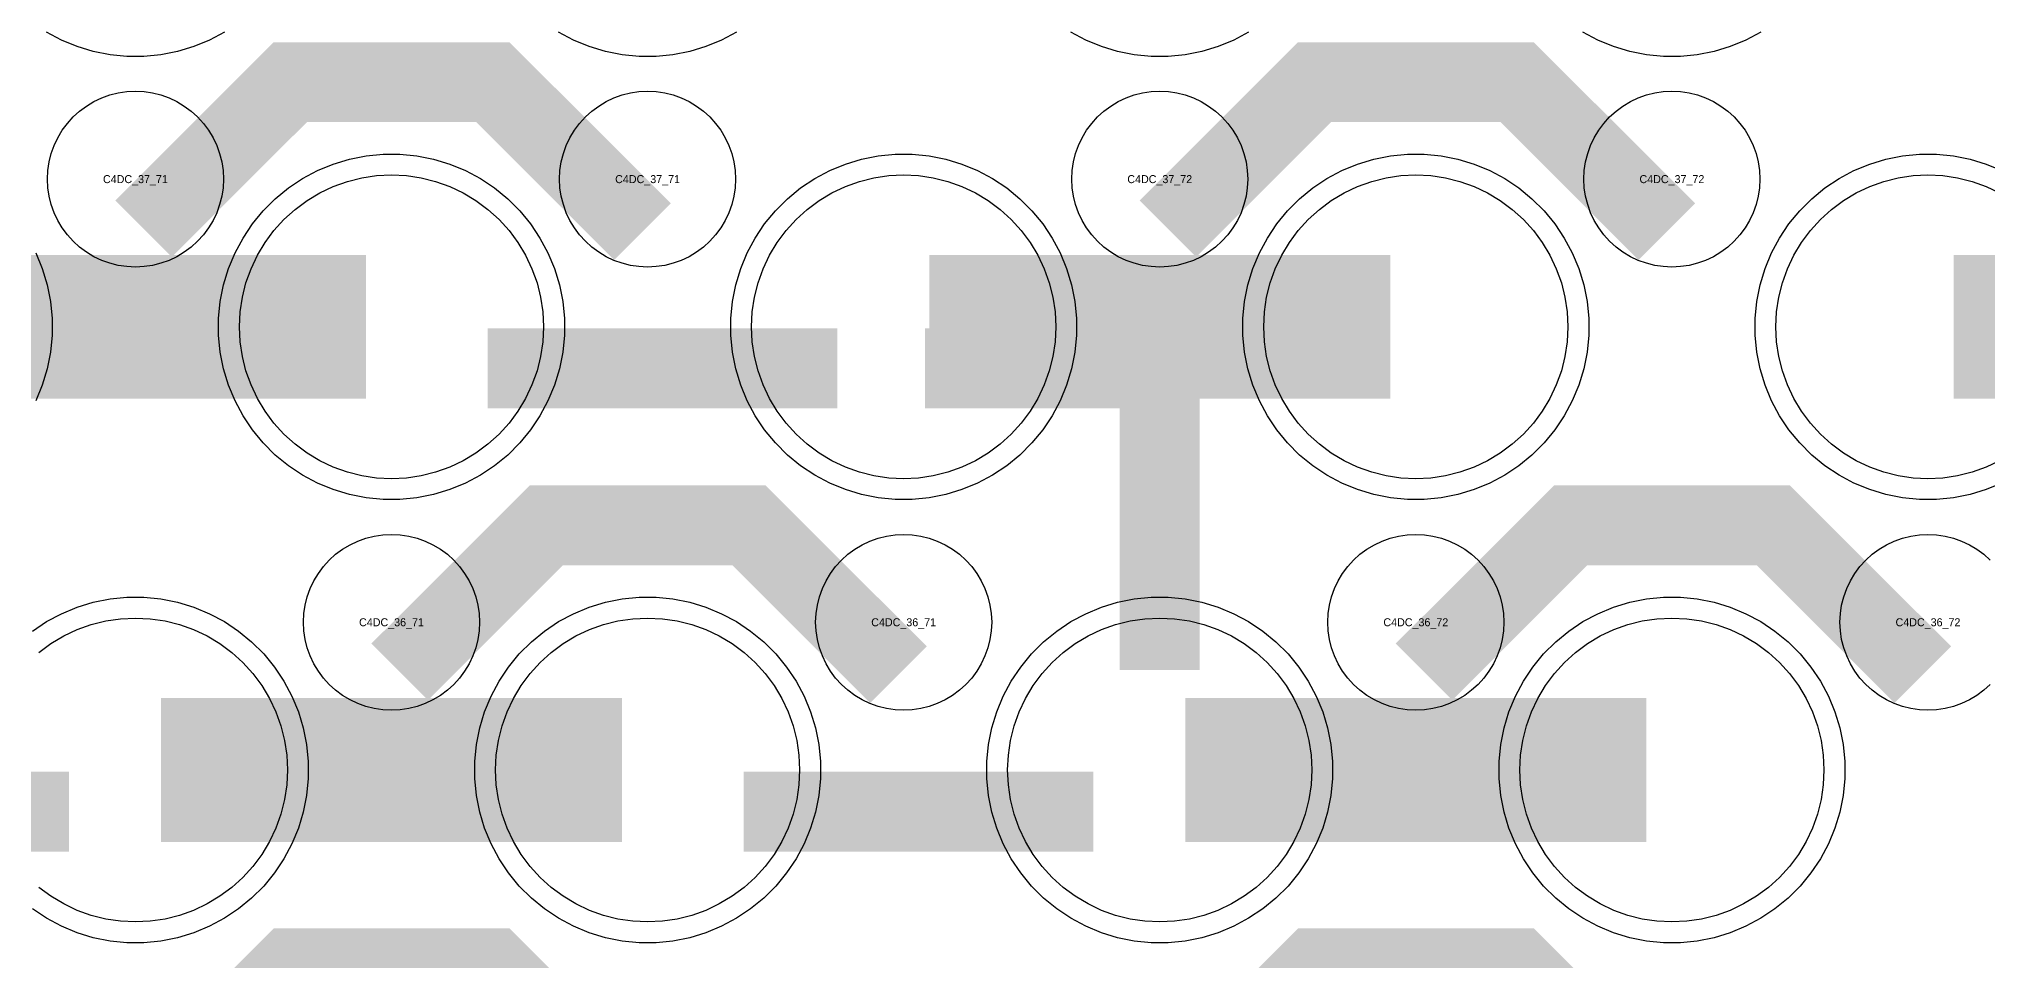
# Model space of a CAD drawing. Extents: x -11880 to 11880, y -14992 to 14992.
# Drawn here: x 10690 to 11298, y -9911 to -9623 of the extents above; entities that cross this region are included whole.
import ezdxf
from ezdxf.enums import TextEntityAlignment as Align

# ---------------------------------------------------------------- set-up
doc = ezdxf.new("R2010")
doc.units = 0
doc.header["$MEASUREMENT"] = 0
for name, color, linetype in [('GDS_775_DT_237', 138, 'CONTINUOUS'), ('RDL1_FS', 34, 'CONTINUOUS'), ('RDL_BS', 160, 'CONTINUOUS')]:
    doc.layers.add(name, color=color, linetype=linetype)

msp = doc.modelspace()

# ---------------------------------------------------------------- linework, layer by layer
at = {"layer": 'RDL1_FS'}
for points in [[(10800, -9760.204), (10795.343, -9759.975), (10790.732, -9759.291), (10786.209, -9758.159), (10781.819, -9756.587), (10777.605, -9754.595), (10773.605, -9752.197), (10769.86, -9749.419), (10766.406, -9746.289), (10763.276, -9742.835), (10760.498, -9739.09), (10758.1, -9735.09), (10756.108, -9730.876), (10754.536, -9726.486), (10753.404, -9721.963), (10752.72, -9717.352), (10752.491, -9712.695), (10752.72, -9708.038), (10753.404, -9703.427), (10754.536, -9698.904), (10756.108, -9694.514), (10758.1, -9690.3), (10760.498, -9686.3), (10763.276, -9682.555), (10766.406, -9679.101), (10769.86, -9675.971), (10773.605, -9673.193), (10777.605, -9670.795), (10781.819, -9668.803), (10786.209, -9667.231), (10790.732, -9666.099), (10795.343, -9665.415), (10800, -9665.186), (10804.657, -9665.415), (10809.268, -9666.099), (10813.791, -9667.231), (10818.181, -9668.803), (10822.395, -9670.795), (10826.395, -9673.193), (10830.14, -9675.971), (10833.594, -9679.101), (10836.724, -9682.555), (10839.502, -9686.3), (10841.9, -9690.3), (10843.892, -9694.514), (10845.464, -9698.904), (10846.596, -9703.427), (10847.28, -9708.038), (10847.509, -9712.695), (10847.28, -9717.352), (10846.596, -9721.963), (10845.464, -9726.486), (10843.892, -9730.876), (10841.9, -9735.09), (10839.502, -9739.09), (10836.724, -9742.835), (10833.594, -9746.289), (10830.14, -9749.419), (10826.395, -9752.197), (10822.395, -9754.595), (10818.181, -9756.587), (10813.791, -9758.159), (10809.268, -9759.291), (10804.657, -9759.975)], [(10960, -9760.204), (10955.343, -9759.975), (10950.732, -9759.291), (10946.209, -9758.159), (10941.819, -9756.587), (10937.605, -9754.595), (10933.605, -9752.197), (10929.86, -9749.419), (10926.406, -9746.289), (10923.276, -9742.835), (10920.498, -9739.09), (10918.1, -9735.09), (10916.108, -9730.876), (10914.536, -9726.486), (10913.404, -9721.963), (10912.72, -9717.352), (10912.491, -9712.695), (10912.72, -9708.038), (10913.404, -9703.427), (10914.536, -9698.904), (10916.108, -9694.514), (10918.1, -9690.3), (10920.498, -9686.3), (10923.276, -9682.555), (10926.406, -9679.101), (10929.86, -9675.971), (10933.605, -9673.193), (10937.605, -9670.795), (10941.819, -9668.803), (10946.209, -9667.231), (10950.732, -9666.099), (10955.343, -9665.415), (10960, -9665.186), (10964.657, -9665.415), (10969.268, -9666.099), (10973.791, -9667.231), (10978.181, -9668.803), (10982.395, -9670.795), (10986.395, -9673.193), (10990.14, -9675.971), (10993.594, -9679.101), (10996.724, -9682.555), (10999.502, -9686.3), (11001.9, -9690.3), (11003.892, -9694.514), (11005.464, -9698.904), (11006.596, -9703.427), (11007.28, -9708.038), (11007.509, -9712.695), (11007.28, -9717.352), (11006.596, -9721.963), (11005.464, -9726.486), (11003.892, -9730.876), (11001.9, -9735.09), (10999.502, -9739.09), (10996.724, -9742.835), (10993.594, -9746.289), (10990.14, -9749.419), (10986.395, -9752.197), (10982.395, -9754.595), (10978.181, -9756.587), (10973.791, -9758.159), (10969.268, -9759.291), (10964.657, -9759.975)], [(11120, -9760.204), (11115.343, -9759.975), (11110.732, -9759.291), (11106.209, -9758.159), (11101.819, -9756.587), (11097.605, -9754.595), (11093.605, -9752.197), (11089.86, -9749.419), (11086.406, -9746.289), (11083.276, -9742.835), (11080.498, -9739.09), (11078.1, -9735.09), (11076.108, -9730.876), (11074.536, -9726.486), (11073.404, -9721.963), (11072.72, -9717.352), (11072.491, -9712.695), (11072.72, -9708.038), (11073.404, -9703.427), (11074.536, -9698.904), (11076.108, -9694.514), (11078.1, -9690.3), (11080.498, -9686.3), (11083.276, -9682.555), (11086.406, -9679.101), (11089.86, -9675.971), (11093.605, -9673.193), (11097.605, -9670.795), (11101.819, -9668.803), (11106.209, -9667.231), (11110.732, -9666.099), (11115.343, -9665.415), (11120, -9665.186), (11124.657, -9665.415), (11129.268, -9666.099), (11133.791, -9667.231), (11138.181, -9668.803), (11142.395, -9670.795), (11146.395, -9673.193), (11150.14, -9675.971), (11153.594, -9679.101), (11156.724, -9682.555), (11159.502, -9686.3), (11161.9, -9690.3), (11163.892, -9694.514), (11165.464, -9698.904), (11166.596, -9703.427), (11167.28, -9708.038), (11167.509, -9712.695), (11167.28, -9717.352), (11166.596, -9721.963), (11165.464, -9726.486), (11163.892, -9730.876), (11161.9, -9735.09), (11159.502, -9739.09), (11156.724, -9742.835), (11153.594, -9746.289), (11150.14, -9749.419), (11146.395, -9752.197), (11142.395, -9754.595), (11138.181, -9756.587), (11133.791, -9758.159), (11129.268, -9759.291), (11124.657, -9759.975)], [(10880, -9898.769), (10875.343, -9898.54), (10870.732, -9897.856), (10866.209, -9896.724), (10861.819, -9895.152), (10857.605, -9893.16), (10853.605, -9890.762), (10849.86, -9887.984), (10846.406, -9884.854), (10843.276, -9881.4), (10840.498, -9877.655), (10838.1, -9873.655), (10836.108, -9869.441), (10834.536, -9865.051), (10833.404, -9860.528), (10832.72, -9855.917), (10832.491, -9851.26), (10832.72, -9846.603), (10833.404, -9841.992), (10834.536, -9837.469), (10836.108, -9833.079), (10838.1, -9828.865), (10840.498, -9824.865), (10843.276, -9821.12), (10846.406, -9817.666), (10849.86, -9814.536), (10853.605, -9811.758), (10857.605, -9809.36), (10861.819, -9807.368), (10866.209, -9805.796), (10870.732, -9804.664), (10875.343, -9803.98), (10880, -9803.751), (10884.657, -9803.98), (10889.268, -9804.664), (10893.791, -9805.796), (10898.181, -9807.368), (10902.395, -9809.36), (10906.395, -9811.758), (10910.14, -9814.536), (10913.594, -9817.666), (10916.724, -9821.12), (10919.502, -9824.865), (10921.9, -9828.865), (10923.892, -9833.079), (10925.464, -9837.469), (10926.596, -9841.992), (10927.28, -9846.603), (10927.509, -9851.26), (10927.28, -9855.917), (10926.596, -9860.528), (10925.464, -9865.051), (10923.892, -9869.441), (10921.9, -9873.655), (10919.502, -9877.655), (10916.724, -9881.4), (10913.594, -9884.854), (10910.14, -9887.984), (10906.395, -9890.762), (10902.395, -9893.16), (10898.181, -9895.152), (10893.791, -9896.724), (10889.268, -9897.856), (10884.657, -9898.54)], [(11040, -9898.769), (11035.343, -9898.54), (11030.732, -9897.856), (11026.209, -9896.724), (11021.819, -9895.152), (11017.605, -9893.16), (11013.605, -9890.762), (11009.86, -9887.984), (11006.406, -9884.854), (11003.276, -9881.4), (11000.498, -9877.655), (10998.1, -9873.655), (10996.108, -9869.441), (10994.536, -9865.051), (10993.404, -9860.528), (10992.72, -9855.917), (10992.491, -9851.26), (10992.72, -9846.603), (10993.404, -9841.992), (10994.536, -9837.469), (10996.108, -9833.079), (10998.1, -9828.865), (11000.498, -9824.865), (11003.276, -9821.12), (11006.406, -9817.666), (11009.86, -9814.536), (11013.605, -9811.758), (11017.605, -9809.36), (11021.819, -9807.368), (11026.209, -9805.796), (11030.732, -9804.664), (11035.343, -9803.98), (11040, -9803.751), (11044.657, -9803.98), (11049.268, -9804.664), (11053.791, -9805.796), (11058.181, -9807.368), (11062.395, -9809.36), (11066.395, -9811.758), (11070.14, -9814.536), (11073.594, -9817.666), (11076.724, -9821.12), (11079.502, -9824.865), (11081.9, -9828.865), (11083.892, -9833.079), (11085.464, -9837.469), (11086.596, -9841.992), (11087.28, -9846.603), (11087.509, -9851.26), (11087.28, -9855.917), (11086.596, -9860.528), (11085.464, -9865.051), (11083.892, -9869.441), (11081.9, -9873.655), (11079.502, -9877.655), (11076.724, -9881.4), (11073.594, -9884.854), (11070.14, -9887.984), (11066.395, -9890.762), (11062.395, -9893.16), (11058.181, -9895.152), (11053.791, -9896.724), (11049.268, -9897.856), (11044.657, -9898.54)], [(11200, -9898.769), (11195.343, -9898.54), (11190.732, -9897.856), (11186.209, -9896.724), (11181.819, -9895.152), (11177.605, -9893.16), (11173.605, -9890.762), (11169.86, -9887.984), (11166.406, -9884.854), (11163.276, -9881.4), (11160.498, -9877.655), (11158.1, -9873.655), (11156.108, -9869.441), (11154.536, -9865.051), (11153.404, -9860.528), (11152.72, -9855.917), (11152.491, -9851.26), (11152.72, -9846.603), (11153.404, -9841.992), (11154.536, -9837.469), (11156.108, -9833.079), (11158.1, -9828.865), (11160.498, -9824.865), (11163.276, -9821.12), (11166.406, -9817.666), (11169.86, -9814.536), (11173.605, -9811.758), (11177.605, -9809.36), (11181.819, -9807.368), (11186.209, -9805.796), (11190.732, -9804.664), (11195.343, -9803.98), (11200, -9803.751), (11204.657, -9803.98), (11209.268, -9804.664), (11213.791, -9805.796), (11218.181, -9807.368), (11222.395, -9809.36), (11226.395, -9811.758), (11230.14, -9814.536), (11233.594, -9817.666), (11236.724, -9821.12), (11239.502, -9824.865), (11241.9, -9828.865), (11243.892, -9833.079), (11245.464, -9837.469), (11246.596, -9841.992), (11247.28, -9846.603), (11247.509, -9851.26), (11247.28, -9855.917), (11246.596, -9860.528), (11245.464, -9865.051), (11243.892, -9869.441), (11241.9, -9873.655), (11239.502, -9877.655), (11236.724, -9881.4), (11233.594, -9884.854), (11230.14, -9887.984), (11226.395, -9890.762), (11222.395, -9893.16), (11218.181, -9895.152), (11213.791, -9896.724), (11209.268, -9897.856), (11204.657, -9898.54)]]:
    msp.add_lwpolyline(points, close=True, dxfattribs=at)
at = {"layer": 'RDL1_FS', "color": 241, "true_color": 0xf7abae}
msp.add_lwpolyline([(11302.395, -9754.595), (11298.181, -9756.587), (11293.791, -9758.159), (11289.268, -9759.291), (11284.657, -9759.975), (11280, -9760.204), (11275.343, -9759.975), (11270.732, -9759.291), (11266.209, -9758.159), (11261.819, -9756.587), (11257.605, -9754.595), (11253.605, -9752.197), (11249.86, -9749.419), (11246.406, -9746.289), (11243.276, -9742.835), (11240.498, -9739.09), (11238.1, -9735.09), (11236.108, -9730.876), (11234.536, -9726.486), (11233.404, -9721.963), (11232.72, -9717.352), (11232.491, -9712.695), (11232.72, -9708.038), (11233.404, -9703.427), (11234.536, -9698.904), (11236.108, -9694.514), (11238.1, -9690.3), (11240.498, -9686.3), (11243.276, -9682.555), (11246.406, -9679.101), (11249.86, -9675.971), (11253.605, -9673.193), (11257.605, -9670.795), (11261.819, -9668.803), (11266.209, -9667.231), (11270.732, -9666.099), (11275.343, -9665.415), (11280, -9665.186), (11284.657, -9665.415), (11289.268, -9666.099), (11293.791, -9667.231), (11298.181, -9668.803), (11302.395, -9670.795)], dxfattribs=at)
at = {"layer": 'RDL1_FS'}
for points in [[(10648.002, -9712.695, 45, 45, 0), (10720.002, -9712.695, 45, 45, 0)], [(10720.002, -9712.695, 45, 45, 0), (10792.002, -9712.695, 45, 45, 0)], [(10968.002, -9712.695, 45, 45, 0), (11040.002, -9712.695, 45, 45, 0)], [(11040.002, -9712.695, 45, 45, 0), (11112.002, -9712.695, 45, 45, 0)], [(10728.002, -9851.26, 45, 45, 0), (10800.002, -9851.26, 45, 45, 0)], [(10800.002, -9851.26, 45, 45, 0), (10872.002, -9851.26, 45, 45, 0)], [(11048.002, -9851.26, 45, 45, 0), (11120.002, -9851.26, 45, 45, 0)], [(11120.002, -9851.26, 45, 45, 0), (11192.002, -9851.26, 45, 45, 0)]]:
    msp.add_lwpolyline(points, format="xyseb", dxfattribs=at)
at = {"layer": 'RDL1_FS', "color": 241, "true_color": 0xf7abae}
msp.add_lwpolyline([(11288.002, -9712.695, 45, 45, 0), (11360.002, -9712.695, 45, 45, 0)], format="xyseb", dxfattribs=at)
at = {"layer": 'RDL1_FS'}
msp.add_lwpolyline([(10689.86, -9814.536), (10693.605, -9811.758), (10697.605, -9809.36), (10701.819, -9807.368), (10706.209, -9805.796), (10710.732, -9804.664), (10715.343, -9803.98), (10720, -9803.751), (10724.657, -9803.98), (10729.268, -9804.664), (10733.791, -9805.796), (10738.181, -9807.368), (10742.395, -9809.36), (10746.395, -9811.758), (10750.14, -9814.536), (10753.594, -9817.666), (10756.724, -9821.12), (10759.502, -9824.865), (10761.9, -9828.865), (10763.892, -9833.079), (10765.464, -9837.469), (10766.596, -9841.992), (10767.28, -9846.603), (10767.509, -9851.26), (10767.28, -9855.917), (10766.596, -9860.528), (10765.464, -9865.051), (10763.892, -9869.441), (10761.9, -9873.655), (10759.502, -9877.655), (10756.724, -9881.4), (10753.594, -9884.854), (10750.14, -9887.984), (10746.395, -9890.762), (10742.395, -9893.16), (10738.181, -9895.152), (10733.791, -9896.724), (10729.268, -9897.856), (10724.657, -9898.54), (10720, -9898.769), (10715.343, -9898.54), (10710.732, -9897.856), (10706.209, -9896.724), (10701.819, -9895.152), (10697.605, -9893.16), (10693.605, -9890.762), (10689.86, -9887.984)], dxfattribs=at)
at = {"layer": 'RDL_BS', "color": 241, "true_color": 0xf7abae}
for points in [[(10747.777, -9620.513), (10743.115, -9623.005), (10738.205, -9625.036), (10733.165, -9626.567), (10727.938, -9627.613), (10722.644, -9628.13), (10717.356, -9628.13), (10712.062, -9627.613), (10706.835, -9626.567), (10701.795, -9625.036), (10696.885, -9623.005), (10692.223, -9620.513)], [(10907.777, -9620.513), (10903.115, -9623.005), (10898.205, -9625.036), (10893.165, -9626.567), (10887.938, -9627.613), (10882.644, -9628.13), (10877.356, -9628.13), (10872.062, -9627.613), (10866.835, -9626.567), (10861.795, -9625.036), (10856.885, -9623.005), (10852.223, -9620.513)], [(11067.777, -9620.513), (11063.115, -9623.005), (11058.205, -9625.036), (11053.165, -9626.567), (11047.938, -9627.613), (11042.644, -9628.13), (11037.356, -9628.13), (11032.062, -9627.613), (11026.835, -9626.567), (11021.795, -9625.036), (11016.885, -9623.005), (11012.223, -9620.513)], [(11227.777, -9620.513), (11223.115, -9623.005), (11218.205, -9625.036), (11213.165, -9626.567), (11207.938, -9627.613), (11202.644, -9628.13), (11197.356, -9628.13), (11192.062, -9627.613), (11186.835, -9626.567), (11181.795, -9625.036), (11176.885, -9623.005), (11172.223, -9620.513)], [(11303.115, -9761.57), (11298.205, -9763.601), (11293.165, -9765.132), (11287.938, -9766.178), (11282.644, -9766.695), (11277.356, -9766.695), (11272.062, -9766.178), (11266.835, -9765.132), (11261.795, -9763.601), (11256.885, -9761.57), (11252.223, -9759.078), (11247.809, -9756.131), (11243.708, -9752.769), (11239.926, -9748.987), (11236.564, -9744.886), (11233.617, -9740.472), (11231.125, -9735.81), (11229.094, -9730.9), (11227.563, -9725.86), (11226.517, -9720.633), (11226, -9715.339), (11226, -9710.051), (11226.517, -9704.757), (11227.563, -9699.53), (11229.094, -9694.49), (11231.125, -9689.58), (11233.617, -9684.918), (11236.564, -9680.504), (11239.926, -9676.403), (11243.708, -9672.621), (11247.809, -9669.259), (11252.223, -9666.312), (11256.885, -9663.82), (11261.795, -9661.789), (11266.835, -9660.258), (11272.062, -9659.212), (11277.356, -9658.695), (11282.644, -9658.695), (11287.938, -9659.212), (11293.165, -9660.258), (11298.205, -9661.789), (11303.115, -9663.82)]]:
    msp.add_lwpolyline(points, dxfattribs=at)
at = {"layer": 'RDL_BS'}
for points in [[(10722.562, -9682.009, 25, 25, 0), (10768.377, -9636.194, 25, 25, 0), (10801.93, -9636.194, 25, 25, 0)], [(10878.401, -9682.908, 25, 25, 0), (10831.687, -9636.194, 25, 25, 0), (10801.929, -9636.194, 25, 25, 0)], [(11042.562, -9682.009, 25, 25, 0), (11088.377, -9636.194, 25, 25, 0), (11121.93, -9636.194, 25, 25, 0)], [(11198.401, -9682.908, 25, 25, 0), (11151.687, -9636.194, 25, 25, 0), (11121.929, -9636.194, 25, 25, 0)], [(11040, -9819.99, 25, 25, 0), (11040, -9713.213, 25, 25, 0)], [(11040, -9819.99, 25, 25, 0), (11040, -9713.213, 25, 25, 0)], [(10830.016, -9725.708, 25, 25, 0), (10939.281, -9725.708, 25, 25, 0)], [(11052.5, -9725.713, 25, 25, 0), (10966.667, -9725.713, 25, 25, 0)], [(11052.5, -9725.713, 25, 25, 0), (10987.833, -9725.713, 25, 25, 0)], [(10802.562, -9820.574, 25, 25, 0), (10848.377, -9774.759, 25, 25, 0), (10881.93, -9774.759, 25, 25, 0)], [(10958.401, -9821.473, 25, 25, 0), (10911.687, -9774.759, 25, 25, 0), (10881.929, -9774.759, 25, 25, 0)], [(11122.562, -9820.574, 25, 25, 0), (11168.377, -9774.759, 25, 25, 0), (11201.93, -9774.759, 25, 25, 0)], [(11278.401, -9821.473, 25, 25, 0), (11231.687, -9774.759, 25, 25, 0), (11201.929, -9774.759, 25, 25, 0)], [(10590.016, -9864.273, 25, 25, 0), (10699.281, -9864.273, 25, 25, 0)], [(10910.016, -9864.273, 25, 25, 0), (11019.281, -9864.273, 25, 25, 0)], [(10722.562, -9959.134, 25, 25, 0), (10768.377, -9913.319, 25, 25, 0), (10801.93, -9913.319, 25, 25, 0)], [(10878.401, -9960.033, 25, 25, 0), (10831.687, -9913.319, 25, 25, 0), (10801.929, -9913.319, 25, 25, 0)], [(11042.562, -9959.134, 25, 25, 0), (11088.377, -9913.319, 25, 25, 0), (11121.93, -9913.319, 25, 25, 0)], [(11198.401, -9960.033, 25, 25, 0), (11151.687, -9913.319, 25, 25, 0), (11121.929, -9913.319, 25, 25, 0)]]:
    msp.add_lwpolyline(points, format="xyseb", dxfattribs=at)
for points in [[(10720, -9694.001), (10717.307, -9693.869), (10714.635, -9693.473), (10712.016, -9692.816), (10709.481, -9691.909), (10707.044, -9690.757), (10704.72, -9689.364), (10702.557, -9687.761), (10700.558, -9685.949), (10698.746, -9683.95), (10697.143, -9681.787), (10695.75, -9679.463), (10694.598, -9677.026), (10693.691, -9674.491), (10693.034, -9671.872), (10692.638, -9669.2), (10692.506, -9666.507), (10692.638, -9663.814), (10693.034, -9661.142), (10693.691, -9658.523), (10694.598, -9655.988), (10695.75, -9653.551), (10697.143, -9651.227), (10698.746, -9649.064), (10700.558, -9647.065), (10702.557, -9645.253), (10704.72, -9643.65), (10707.044, -9642.257), (10709.481, -9641.105), (10712.016, -9640.198), (10714.635, -9639.541), (10717.307, -9639.145), (10720, -9639.013), (10722.693, -9639.145), (10725.365, -9639.541), (10727.984, -9640.198), (10730.519, -9641.105), (10732.956, -9642.257), (10735.28, -9643.65), (10737.443, -9645.253), (10739.442, -9647.065), (10741.254, -9649.064), (10742.857, -9651.227), (10744.25, -9653.551), (10745.402, -9655.988), (10746.309, -9658.523), (10746.966, -9661.142), (10747.362, -9663.814), (10747.494, -9666.507), (10747.362, -9669.2), (10746.966, -9671.872), (10746.309, -9674.491), (10745.402, -9677.026), (10744.25, -9679.463), (10742.857, -9681.787), (10741.254, -9683.95), (10739.442, -9685.949), (10737.443, -9687.761), (10735.28, -9689.364), (10732.956, -9690.757), (10730.519, -9691.909), (10727.984, -9692.816), (10725.365, -9693.473), (10722.693, -9693.869)], [(10880, -9694.001), (10877.307, -9693.869), (10874.635, -9693.473), (10872.016, -9692.816), (10869.481, -9691.909), (10867.044, -9690.757), (10864.72, -9689.364), (10862.557, -9687.761), (10860.558, -9685.949), (10858.746, -9683.95), (10857.143, -9681.787), (10855.75, -9679.463), (10854.598, -9677.026), (10853.691, -9674.491), (10853.034, -9671.872), (10852.638, -9669.2), (10852.506, -9666.507), (10852.638, -9663.814), (10853.034, -9661.142), (10853.691, -9658.523), (10854.598, -9655.988), (10855.75, -9653.551), (10857.143, -9651.227), (10858.746, -9649.064), (10860.558, -9647.065), (10862.557, -9645.253), (10864.72, -9643.65), (10867.044, -9642.257), (10869.481, -9641.105), (10872.016, -9640.198), (10874.635, -9639.541), (10877.307, -9639.145), (10880, -9639.013), (10882.693, -9639.145), (10885.365, -9639.541), (10887.984, -9640.198), (10890.519, -9641.105), (10892.956, -9642.257), (10895.28, -9643.65), (10897.443, -9645.253), (10899.442, -9647.065), (10901.254, -9649.064), (10902.857, -9651.227), (10904.25, -9653.551), (10905.402, -9655.988), (10906.309, -9658.523), (10906.966, -9661.142), (10907.362, -9663.814), (10907.494, -9666.507), (10907.362, -9669.2), (10906.966, -9671.872), (10906.309, -9674.491), (10905.402, -9677.026), (10904.25, -9679.463), (10902.857, -9681.787), (10901.254, -9683.95), (10899.442, -9685.949), (10897.443, -9687.761), (10895.28, -9689.364), (10892.956, -9690.757), (10890.519, -9691.909), (10887.984, -9692.816), (10885.365, -9693.473), (10882.693, -9693.869)], [(11040, -9694.001), (11037.307, -9693.869), (11034.635, -9693.473), (11032.016, -9692.816), (11029.481, -9691.909), (11027.044, -9690.757), (11024.72, -9689.364), (11022.557, -9687.761), (11020.558, -9685.949), (11018.746, -9683.95), (11017.143, -9681.787), (11015.75, -9679.463), (11014.598, -9677.026), (11013.691, -9674.491), (11013.034, -9671.872), (11012.638, -9669.2), (11012.506, -9666.507), (11012.638, -9663.814), (11013.034, -9661.142), (11013.691, -9658.523), (11014.598, -9655.988), (11015.75, -9653.551), (11017.143, -9651.227), (11018.746, -9649.064), (11020.558, -9647.065), (11022.557, -9645.253), (11024.72, -9643.65), (11027.044, -9642.257), (11029.481, -9641.105), (11032.016, -9640.198), (11034.635, -9639.541), (11037.307, -9639.145), (11040, -9639.013), (11042.693, -9639.145), (11045.365, -9639.541), (11047.984, -9640.198), (11050.519, -9641.105), (11052.956, -9642.257), (11055.28, -9643.65), (11057.443, -9645.253), (11059.442, -9647.065), (11061.254, -9649.064), (11062.857, -9651.227), (11064.25, -9653.551), (11065.402, -9655.988), (11066.309, -9658.523), (11066.966, -9661.142), (11067.362, -9663.814), (11067.494, -9666.507), (11067.362, -9669.2), (11066.966, -9671.872), (11066.309, -9674.491), (11065.402, -9677.026), (11064.25, -9679.463), (11062.857, -9681.787), (11061.254, -9683.95), (11059.442, -9685.949), (11057.443, -9687.761), (11055.28, -9689.364), (11052.956, -9690.757), (11050.519, -9691.909), (11047.984, -9692.816), (11045.365, -9693.473), (11042.693, -9693.869)], [(11200, -9694.001), (11197.307, -9693.869), (11194.635, -9693.473), (11192.016, -9692.816), (11189.481, -9691.909), (11187.044, -9690.757), (11184.72, -9689.364), (11182.557, -9687.761), (11180.558, -9685.949), (11178.746, -9683.95), (11177.143, -9681.787), (11175.75, -9679.463), (11174.598, -9677.026), (11173.691, -9674.491), (11173.034, -9671.872), (11172.638, -9669.2), (11172.506, -9666.507), (11172.638, -9663.814), (11173.034, -9661.142), (11173.691, -9658.523), (11174.598, -9655.988), (11175.75, -9653.551), (11177.143, -9651.227), (11178.746, -9649.064), (11180.558, -9647.065), (11182.557, -9645.253), (11184.72, -9643.65), (11187.044, -9642.257), (11189.481, -9641.105), (11192.016, -9640.198), (11194.635, -9639.541), (11197.307, -9639.145), (11200, -9639.013), (11202.693, -9639.145), (11205.365, -9639.541), (11207.984, -9640.198), (11210.519, -9641.105), (11212.956, -9642.257), (11215.28, -9643.65), (11217.443, -9645.253), (11219.442, -9647.065), (11221.254, -9649.064), (11222.857, -9651.227), (11224.25, -9653.551), (11225.402, -9655.988), (11226.309, -9658.523), (11226.966, -9661.142), (11227.362, -9663.814), (11227.494, -9666.507), (11227.362, -9669.2), (11226.966, -9671.872), (11226.309, -9674.491), (11225.402, -9677.026), (11224.25, -9679.463), (11222.857, -9681.787), (11221.254, -9683.95), (11219.442, -9685.949), (11217.443, -9687.761), (11215.28, -9689.364), (11212.956, -9690.757), (11210.519, -9691.909), (11207.984, -9692.816), (11205.365, -9693.473), (11202.693, -9693.869)], [(10797.356, -9766.695), (10792.062, -9766.178), (10786.835, -9765.132), (10781.795, -9763.601), (10776.885, -9761.57), (10772.223, -9759.078), (10767.809, -9756.131), (10763.708, -9752.769), (10759.926, -9748.987), (10756.564, -9744.886), (10753.617, -9740.472), (10751.125, -9735.81), (10749.094, -9730.9), (10747.563, -9725.86), (10746.517, -9720.633), (10746, -9715.339), (10746, -9710.051), (10746.517, -9704.757), (10747.563, -9699.53), (10749.094, -9694.49), (10751.125, -9689.58), (10753.617, -9684.918), (10756.564, -9680.504), (10759.926, -9676.403), (10763.708, -9672.621), (10767.809, -9669.259), (10772.223, -9666.312), (10776.885, -9663.82), (10781.795, -9661.789), (10786.835, -9660.258), (10792.062, -9659.212), (10797.356, -9658.695), (10802.644, -9658.695), (10807.938, -9659.212), (10813.165, -9660.258), (10818.205, -9661.789), (10823.115, -9663.82), (10827.777, -9666.312), (10832.191, -9669.259), (10836.292, -9672.621), (10840.074, -9676.403), (10843.436, -9680.504), (10846.383, -9684.918), (10848.875, -9689.58), (10850.906, -9694.49), (10852.437, -9699.53), (10853.483, -9704.757), (10854, -9710.051), (10854, -9715.339), (10853.483, -9720.633), (10852.437, -9725.86), (10850.906, -9730.9), (10848.875, -9735.81), (10846.383, -9740.472), (10843.436, -9744.886), (10840.074, -9748.987), (10836.292, -9752.769), (10832.191, -9756.131), (10827.777, -9759.078), (10823.115, -9761.57), (10818.205, -9763.601), (10813.165, -9765.132), (10807.938, -9766.178), (10802.644, -9766.695)], [(10957.356, -9766.695), (10952.062, -9766.178), (10946.835, -9765.132), (10941.795, -9763.601), (10936.885, -9761.57), (10932.223, -9759.078), (10927.809, -9756.131), (10923.708, -9752.769), (10919.926, -9748.987), (10916.564, -9744.886), (10913.617, -9740.472), (10911.125, -9735.81), (10909.094, -9730.9), (10907.563, -9725.86), (10906.517, -9720.633), (10906, -9715.339), (10906, -9710.051), (10906.517, -9704.757), (10907.563, -9699.53), (10909.094, -9694.49), (10911.125, -9689.58), (10913.617, -9684.918), (10916.564, -9680.504), (10919.926, -9676.403), (10923.708, -9672.621), (10927.809, -9669.259), (10932.223, -9666.312), (10936.885, -9663.82), (10941.795, -9661.789), (10946.835, -9660.258), (10952.062, -9659.212), (10957.356, -9658.695), (10962.644, -9658.695), (10967.938, -9659.212), (10973.165, -9660.258), (10978.205, -9661.789), (10983.115, -9663.82), (10987.777, -9666.312), (10992.191, -9669.259), (10996.292, -9672.621), (11000.074, -9676.403), (11003.436, -9680.504), (11006.383, -9684.918), (11008.875, -9689.58), (11010.906, -9694.49), (11012.437, -9699.53), (11013.483, -9704.757), (11014, -9710.051), (11014, -9715.339), (11013.483, -9720.633), (11012.437, -9725.86), (11010.906, -9730.9), (11008.875, -9735.81), (11006.383, -9740.472), (11003.436, -9744.886), (11000.074, -9748.987), (10996.292, -9752.769), (10992.191, -9756.131), (10987.777, -9759.078), (10983.115, -9761.57), (10978.205, -9763.601), (10973.165, -9765.132), (10967.938, -9766.178), (10962.644, -9766.695)], [(11117.356, -9766.695), (11112.062, -9766.178), (11106.835, -9765.132), (11101.795, -9763.601), (11096.885, -9761.57), (11092.223, -9759.078), (11087.809, -9756.131), (11083.708, -9752.769), (11079.926, -9748.987), (11076.564, -9744.886), (11073.617, -9740.472), (11071.125, -9735.81), (11069.094, -9730.9), (11067.563, -9725.86), (11066.517, -9720.633), (11066, -9715.339), (11066, -9710.051), (11066.517, -9704.757), (11067.563, -9699.53), (11069.094, -9694.49), (11071.125, -9689.58), (11073.617, -9684.918), (11076.564, -9680.504), (11079.926, -9676.403), (11083.708, -9672.621), (11087.809, -9669.259), (11092.223, -9666.312), (11096.885, -9663.82), (11101.795, -9661.789), (11106.835, -9660.258), (11112.062, -9659.212), (11117.356, -9658.695), (11122.644, -9658.695), (11127.938, -9659.212), (11133.165, -9660.258), (11138.205, -9661.789), (11143.115, -9663.82), (11147.777, -9666.312), (11152.191, -9669.259), (11156.292, -9672.621), (11160.074, -9676.403), (11163.436, -9680.504), (11166.383, -9684.918), (11168.875, -9689.58), (11170.906, -9694.49), (11172.437, -9699.53), (11173.483, -9704.757), (11174, -9710.051), (11174, -9715.339), (11173.483, -9720.633), (11172.437, -9725.86), (11170.906, -9730.9), (11168.875, -9735.81), (11166.383, -9740.472), (11163.436, -9744.886), (11160.074, -9748.987), (11156.292, -9752.769), (11152.191, -9756.131), (11147.777, -9759.078), (11143.115, -9761.57), (11138.205, -9763.601), (11133.165, -9765.132), (11127.938, -9766.178), (11122.644, -9766.695)], [(10800, -9832.566), (10797.307, -9832.434), (10794.635, -9832.038), (10792.016, -9831.381), (10789.481, -9830.474), (10787.044, -9829.322), (10784.72, -9827.929), (10782.557, -9826.326), (10780.558, -9824.514), (10778.746, -9822.515), (10777.143, -9820.352), (10775.75, -9818.028), (10774.598, -9815.591), (10773.691, -9813.056), (10773.034, -9810.437), (10772.638, -9807.765), (10772.506, -9805.072), (10772.638, -9802.379), (10773.034, -9799.707), (10773.691, -9797.088), (10774.598, -9794.553), (10775.75, -9792.116), (10777.143, -9789.792), (10778.746, -9787.629), (10780.558, -9785.63), (10782.557, -9783.818), (10784.72, -9782.215), (10787.044, -9780.822), (10789.481, -9779.67), (10792.016, -9778.763), (10794.635, -9778.106), (10797.307, -9777.71), (10800, -9777.578), (10802.693, -9777.71), (10805.365, -9778.106), (10807.984, -9778.763), (10810.519, -9779.67), (10812.956, -9780.822), (10815.28, -9782.215), (10817.443, -9783.818), (10819.442, -9785.63), (10821.254, -9787.629), (10822.857, -9789.792), (10824.25, -9792.116), (10825.402, -9794.553), (10826.309, -9797.088), (10826.966, -9799.707), (10827.362, -9802.379), (10827.494, -9805.072), (10827.362, -9807.765), (10826.966, -9810.437), (10826.309, -9813.056), (10825.402, -9815.591), (10824.25, -9818.028), (10822.857, -9820.352), (10821.254, -9822.515), (10819.442, -9824.514), (10817.443, -9826.326), (10815.28, -9827.929), (10812.956, -9829.322), (10810.519, -9830.474), (10807.984, -9831.381), (10805.365, -9832.038), (10802.693, -9832.434)], [(10960, -9832.566), (10957.307, -9832.434), (10954.635, -9832.038), (10952.016, -9831.381), (10949.481, -9830.474), (10947.044, -9829.322), (10944.72, -9827.929), (10942.557, -9826.326), (10940.558, -9824.514), (10938.746, -9822.515), (10937.143, -9820.352), (10935.75, -9818.028), (10934.598, -9815.591), (10933.691, -9813.056), (10933.034, -9810.437), (10932.638, -9807.765), (10932.506, -9805.072), (10932.638, -9802.379), (10933.034, -9799.707), (10933.691, -9797.088), (10934.598, -9794.553), (10935.75, -9792.116), (10937.143, -9789.792), (10938.746, -9787.629), (10940.558, -9785.63), (10942.557, -9783.818), (10944.72, -9782.215), (10947.044, -9780.822), (10949.481, -9779.67), (10952.016, -9778.763), (10954.635, -9778.106), (10957.307, -9777.71), (10960, -9777.578), (10962.693, -9777.71), (10965.365, -9778.106), (10967.984, -9778.763), (10970.519, -9779.67), (10972.956, -9780.822), (10975.28, -9782.215), (10977.443, -9783.818), (10979.442, -9785.63), (10981.254, -9787.629), (10982.857, -9789.792), (10984.25, -9792.116), (10985.402, -9794.553), (10986.309, -9797.088), (10986.966, -9799.707), (10987.362, -9802.379), (10987.494, -9805.072), (10987.362, -9807.765), (10986.966, -9810.437), (10986.309, -9813.056), (10985.402, -9815.591), (10984.25, -9818.028), (10982.857, -9820.352), (10981.254, -9822.515), (10979.442, -9824.514), (10977.443, -9826.326), (10975.28, -9827.929), (10972.956, -9829.322), (10970.519, -9830.474), (10967.984, -9831.381), (10965.365, -9832.038), (10962.693, -9832.434)], [(11120, -9832.566), (11117.307, -9832.434), (11114.635, -9832.038), (11112.016, -9831.381), (11109.481, -9830.474), (11107.044, -9829.322), (11104.72, -9827.929), (11102.557, -9826.326), (11100.558, -9824.514), (11098.746, -9822.515), (11097.143, -9820.352), (11095.75, -9818.028), (11094.598, -9815.591), (11093.691, -9813.056), (11093.034, -9810.437), (11092.638, -9807.765), (11092.506, -9805.072), (11092.638, -9802.379), (11093.034, -9799.707), (11093.691, -9797.088), (11094.598, -9794.553), (11095.75, -9792.116), (11097.143, -9789.792), (11098.746, -9787.629), (11100.558, -9785.63), (11102.557, -9783.818), (11104.72, -9782.215), (11107.044, -9780.822), (11109.481, -9779.67), (11112.016, -9778.763), (11114.635, -9778.106), (11117.307, -9777.71), (11120, -9777.578), (11122.693, -9777.71), (11125.365, -9778.106), (11127.984, -9778.763), (11130.519, -9779.67), (11132.956, -9780.822), (11135.28, -9782.215), (11137.443, -9783.818), (11139.442, -9785.63), (11141.254, -9787.629), (11142.857, -9789.792), (11144.25, -9792.116), (11145.402, -9794.553), (11146.309, -9797.088), (11146.966, -9799.707), (11147.362, -9802.379), (11147.494, -9805.072), (11147.362, -9807.765), (11146.966, -9810.437), (11146.309, -9813.056), (11145.402, -9815.591), (11144.25, -9818.028), (11142.857, -9820.352), (11141.254, -9822.515), (11139.442, -9824.514), (11137.443, -9826.326), (11135.28, -9827.929), (11132.956, -9829.322), (11130.519, -9830.474), (11127.984, -9831.381), (11125.365, -9832.038), (11122.693, -9832.434)], [(10877.356, -9905.26), (10872.062, -9904.743), (10866.835, -9903.697), (10861.795, -9902.166), (10856.885, -9900.135), (10852.223, -9897.643), (10847.809, -9894.696), (10843.708, -9891.334), (10839.926, -9887.552), (10836.564, -9883.451), (10833.617, -9879.037), (10831.125, -9874.375), (10829.094, -9869.465), (10827.563, -9864.425), (10826.517, -9859.198), (10826, -9853.904), (10826, -9848.616), (10826.517, -9843.322), (10827.563, -9838.095), (10829.094, -9833.055), (10831.125, -9828.145), (10833.617, -9823.483), (10836.564, -9819.069), (10839.926, -9814.968), (10843.708, -9811.186), (10847.809, -9807.824), (10852.223, -9804.877), (10856.885, -9802.385), (10861.795, -9800.354), (10866.835, -9798.823), (10872.062, -9797.777), (10877.356, -9797.26), (10882.644, -9797.26), (10887.938, -9797.777), (10893.165, -9798.823), (10898.205, -9800.354), (10903.115, -9802.385), (10907.777, -9804.877), (10912.191, -9807.824), (10916.292, -9811.186), (10920.074, -9814.968), (10923.436, -9819.069), (10926.383, -9823.483), (10928.875, -9828.145), (10930.906, -9833.055), (10932.437, -9838.095), (10933.483, -9843.322), (10934, -9848.616), (10934, -9853.904), (10933.483, -9859.198), (10932.437, -9864.425), (10930.906, -9869.465), (10928.875, -9874.375), (10926.383, -9879.037), (10923.436, -9883.451), (10920.074, -9887.552), (10916.292, -9891.334), (10912.191, -9894.696), (10907.777, -9897.643), (10903.115, -9900.135), (10898.205, -9902.166), (10893.165, -9903.697), (10887.938, -9904.743), (10882.644, -9905.26)], [(11037.356, -9905.26), (11032.062, -9904.743), (11026.835, -9903.697), (11021.795, -9902.166), (11016.885, -9900.135), (11012.223, -9897.643), (11007.809, -9894.696), (11003.708, -9891.334), (10999.926, -9887.552), (10996.564, -9883.451), (10993.617, -9879.037), (10991.125, -9874.375), (10989.094, -9869.465), (10987.563, -9864.425), (10986.517, -9859.198), (10986, -9853.904), (10986, -9848.616), (10986.517, -9843.322), (10987.563, -9838.095), (10989.094, -9833.055), (10991.125, -9828.145), (10993.617, -9823.483), (10996.564, -9819.069), (10999.926, -9814.968), (11003.708, -9811.186), (11007.809, -9807.824), (11012.223, -9804.877), (11016.885, -9802.385), (11021.795, -9800.354), (11026.835, -9798.823), (11032.062, -9797.777), (11037.356, -9797.26), (11042.644, -9797.26), (11047.938, -9797.777), (11053.165, -9798.823), (11058.205, -9800.354), (11063.115, -9802.385), (11067.777, -9804.877), (11072.191, -9807.824), (11076.292, -9811.186), (11080.074, -9814.968), (11083.436, -9819.069), (11086.383, -9823.483), (11088.875, -9828.145), (11090.906, -9833.055), (11092.437, -9838.095), (11093.483, -9843.322), (11094, -9848.616), (11094, -9853.904), (11093.483, -9859.198), (11092.437, -9864.425), (11090.906, -9869.465), (11088.875, -9874.375), (11086.383, -9879.037), (11083.436, -9883.451), (11080.074, -9887.552), (11076.292, -9891.334), (11072.191, -9894.696), (11067.777, -9897.643), (11063.115, -9900.135), (11058.205, -9902.166), (11053.165, -9903.697), (11047.938, -9904.743), (11042.644, -9905.26)], [(11197.356, -9905.26), (11192.062, -9904.743), (11186.835, -9903.697), (11181.795, -9902.166), (11176.885, -9900.135), (11172.223, -9897.643), (11167.809, -9894.696), (11163.708, -9891.334), (11159.926, -9887.552), (11156.564, -9883.451), (11153.617, -9879.037), (11151.125, -9874.375), (11149.094, -9869.465), (11147.563, -9864.425), (11146.517, -9859.198), (11146, -9853.904), (11146, -9848.616), (11146.517, -9843.322), (11147.563, -9838.095), (11149.094, -9833.055), (11151.125, -9828.145), (11153.617, -9823.483), (11156.564, -9819.069), (11159.926, -9814.968), (11163.708, -9811.186), (11167.809, -9807.824), (11172.223, -9804.877), (11176.885, -9802.385), (11181.795, -9800.354), (11186.835, -9798.823), (11192.062, -9797.777), (11197.356, -9797.26), (11202.644, -9797.26), (11207.938, -9797.777), (11213.165, -9798.823), (11218.205, -9800.354), (11223.115, -9802.385), (11227.777, -9804.877), (11232.191, -9807.824), (11236.292, -9811.186), (11240.074, -9814.968), (11243.436, -9819.069), (11246.383, -9823.483), (11248.875, -9828.145), (11250.906, -9833.055), (11252.437, -9838.095), (11253.483, -9843.322), (11254, -9848.616), (11254, -9853.904), (11253.483, -9859.198), (11252.437, -9864.425), (11250.906, -9869.465), (11248.875, -9874.375), (11246.383, -9879.037), (11243.436, -9883.451), (11240.074, -9887.552), (11236.292, -9891.334), (11232.191, -9894.696), (11227.777, -9897.643), (11223.115, -9900.135), (11218.205, -9902.166), (11213.165, -9903.697), (11207.938, -9904.743), (11202.644, -9905.26)]]:
    msp.add_lwpolyline(points, close=True, dxfattribs=at)
for points in [[(10688.875, -9689.58), (10690.906, -9694.49), (10692.437, -9699.53), (10693.483, -9704.757), (10694, -9710.051), (10694, -9715.339), (10693.483, -9720.633), (10692.437, -9725.86), (10690.906, -9730.9), (10688.875, -9735.81)], [(11299.442, -9824.514), (11297.443, -9826.326), (11295.28, -9827.929), (11292.956, -9829.322), (11290.519, -9830.474), (11287.984, -9831.381), (11285.365, -9832.038), (11282.693, -9832.434), (11280, -9832.566), (11277.307, -9832.434), (11274.635, -9832.038), (11272.016, -9831.381), (11269.481, -9830.474), (11267.044, -9829.322), (11264.72, -9827.929), (11262.557, -9826.326), (11260.558, -9824.514), (11258.746, -9822.515), (11257.143, -9820.352), (11255.75, -9818.028), (11254.598, -9815.591), (11253.691, -9813.056), (11253.034, -9810.437), (11252.638, -9807.765), (11252.506, -9805.072), (11252.638, -9802.379), (11253.034, -9799.707), (11253.691, -9797.088), (11254.598, -9794.553), (11255.75, -9792.116), (11257.143, -9789.792), (11258.746, -9787.629), (11260.558, -9785.63), (11262.557, -9783.818), (11264.72, -9782.215), (11267.044, -9780.822), (11269.481, -9779.67), (11272.016, -9778.763), (11274.635, -9778.106), (11277.307, -9777.71), (11280, -9777.578), (11282.693, -9777.71), (11285.365, -9778.106), (11287.984, -9778.763), (11290.519, -9779.67), (11292.956, -9780.822), (11295.28, -9782.215), (11297.443, -9783.818), (11299.442, -9785.63)], [(10687.809, -9807.824), (10692.223, -9804.877), (10696.885, -9802.385), (10701.795, -9800.354), (10706.835, -9798.823), (10712.062, -9797.777), (10717.356, -9797.26), (10722.644, -9797.26), (10727.938, -9797.777), (10733.165, -9798.823), (10738.205, -9800.354), (10743.115, -9802.385), (10747.777, -9804.877), (10752.191, -9807.824), (10756.292, -9811.186), (10760.074, -9814.968), (10763.436, -9819.069), (10766.383, -9823.483), (10768.875, -9828.145), (10770.906, -9833.055), (10772.437, -9838.095), (10773.483, -9843.322), (10774, -9848.616), (10774, -9853.904), (10773.483, -9859.198), (10772.437, -9864.425), (10770.906, -9869.465), (10768.875, -9874.375), (10766.383, -9879.037), (10763.436, -9883.451), (10760.074, -9887.552), (10756.292, -9891.334), (10752.191, -9894.696), (10747.777, -9897.643), (10743.115, -9900.135), (10738.205, -9902.166), (10733.165, -9903.697), (10727.938, -9904.743), (10722.644, -9905.26), (10717.356, -9905.26), (10712.062, -9904.743), (10706.835, -9903.697), (10701.795, -9902.166), (10696.885, -9900.135), (10692.223, -9897.643), (10687.809, -9894.696)]]:
    msp.add_lwpolyline(points, dxfattribs=at)

# ---------------------------------------------------------------- texts
at = {"layer": 'GDS_775_DT_237'}
for s, p in [('C4DC_37_71', (10720, -9666.507)), ('C4DC_37_71', (10720, -9666.507)), ('C4DC_37_71', (10880, -9666.507)), ('C4DC_37_71', (10880, -9666.507)), ('C4DC_37_72', (11040, -9666.507)), ('C4DC_37_72', (11040, -9666.507)), ('C4DC_37_72', (11200, -9666.507)), ('C4DC_37_72', (11200, -9666.507)), ('C4DC_36_71', (10800, -9805.072)), ('C4DC_36_71', (10800, -9805.072)), ('C4DC_36_71', (10960, -9805.072)), ('C4DC_36_71', (10960, -9805.072)), ('C4DC_36_72', (11120, -9805.072)), ('C4DC_36_72', (11120, -9805.072)), ('C4DC_36_72', (11280, -9805.072)), ('C4DC_36_72', (11280, -9805.072))]:
    msp.add_text(s, height=2.5, dxfattribs=at).set_placement(p, align=Align.MIDDLE_CENTER)

doc.saveas('drawing.dxf')
